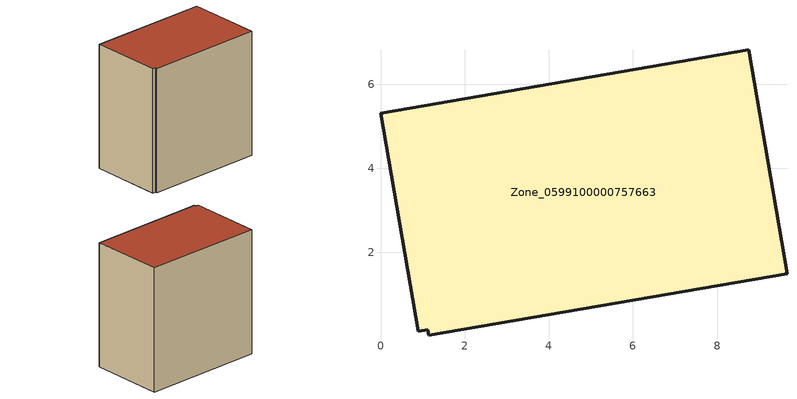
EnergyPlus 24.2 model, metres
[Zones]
Zone_0599100000757663
 floor ground (C_G): 1.14,0.04 1.13,0.16 0.9,0.13 0,5.31 8.75,6.81 9.66,1.5 z0
 wall outside (C_F): 9.66,1.5 8.75,6.81 0,5.31 0.9,0.13 1.13,0.16 1.14,0.04 9.66,1.5 z0:9.19
 roof outside (C_R): 1.13,0.16 1.14,0.04 9.66,1.5 8.75,6.81 0,5.31 0.9,0.13 z9.19
[BUILDING]
Pand.0599100000757663: North Axis=0; Terrain=City; Loads Convergence Tolerance Value=0.04; Temperature Convergence Tolerance Value=0.4; Solar Distribution=FullExterior; Maximum Number of Warmup Days=25; Minimum Number of Warmup Days=1
[Site:Location]
Rotterdam.The.Hague.AP_ZH_NLD Design_Conditions: Latitude=51.96; Longitude=4.45; Time Zone=1; Elevation=-4.5
[SITE:GROUNDTEMPERATURE:BUILDINGSURFACE]
18, 18, 18, 18, 18, 18, 18, 18, 18, 18, 18, 18
[MATERIAL] Thermal Absorptance=0.9; Solar Absorptance=0.7; Visible Absorptance=0.7
Name | Roughness | Thickness | Conductivity | Density | Specific Heat
G.TI.2006-2014 | MediumSmooth | 0.15 | 0.06 | 540 | 1210
F.TI.2006-2014 | Rough | 0.3 | 0.12 | 1920 | 840
R.TI.2006-2014 | MediumRough | 0.2 | 0.08 | 1500 | 1000
[CONSTRUCTION]
C_G: G.TI.2006-2014
C_F: F.TI.2006-2014
C_R: R.TI.2006-2014
[ZONE]
Zone_0599100000757663: Type=1; Multiplier=1; Ceiling Height=Autocalculate; Volume=Autocalculate; Floor Area=autocalculate; Part of Total Floor Area=Yes
[ZONEINFILTRATION:DESIGNFLOWRATE]
Infil_Zone_0599100000757663: Zone or ZoneList or Space or SpaceList=Zone_0599100000757663; Schedule=AlwaysOn; Design Flow Rate Calculation Method=Flow/Area; Flow Rate per Floor Area=0.0015; Constant Term Coefficient=1; Temperature Term Coefficient=0; Velocity Term Coefficient=0; Velocity Squared Term Coefficient=0
[HVACTEMPLATE:ZONE:IDEALLOADSAIRSYSTEM]
Zone_0599100000757663: Maximum Heating Supply Air Temperature=50; Minimum Cooling Supply Air Temperature=13; Maximum Heating Supply Air Humidity Ratio=0.0156; Minimum Cooling Supply Air Humidity Ratio=0.0077; Heating Limit=NoLimit; Cooling Limit=NoLimit; Dehumidification Control Type=ConstantSensibleHeatRatio; Cooling Sensible Heat Ratio=0.7; Dehumidification Setpoint=60; Humidification Control Type=None; Humidification Setpoint=30; Outdoor Air Method=None; Outdoor Air Flow Rate per Person=0.00944; Outdoor Air Flow Rate per Zone Floor Area=0; Outdoor Air Flow Rate per Zone=0; Demand Controlled Ventilation Type=None; Outdoor Air Economizer Type=NoEconomizer; Heat Recovery Type=None; Sensible Heat Recovery Effectiveness=0.7; Latent Heat Recovery Effectiveness=0.65
[ZONECONTROL:THERMOSTAT]
ThermostatControl_Zone_0599100000757663: Zone or ZoneList=Zone_0599100000757663; Control Type Schedule=DualSetpointControlType; Control 1=Thermostat_Zone_0599100000757663; Temperature Difference Between Cutout And Setpoint=0
[THERMOSTATSETPOINT:DUALSETPOINT]
Thermostat_Zone_0599100000757663: Heating Setpoint Temperature Schedule=HeatingSetpoint_Zone_0599100000757663; Cooling Setpoint Temperature Schedule=CoolingSetpoint_Zone_0599100000757663
[SCHEDULE:COMPACT]
HeatingSetpoint_Zone_0599100000757663: Through: 12/31, For: AllDays, Until: 24:00, 21
CoolingSetpoint_Zone_0599100000757663: Through: 12/31, For: AllDays, Until: 24:00, 24
DualSetpointControlType: Through: 12/31, For: AllDays, Until: 24:00, 4
AlwaysOn: Through: 12/31, For: AllDays, Until: 24:00, 1
